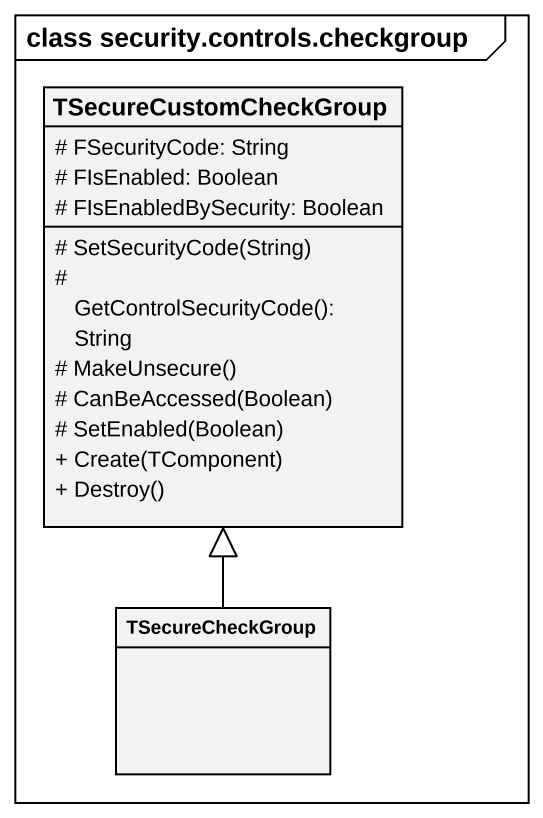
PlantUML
@startuml
mainframe class security.controls.checkgroup
hide circle
hide empty members
skinparam classAttributeIconSize 0
class TSecureCustomCheckGroup {
  # FSecurityCode: String
  # FIsEnabled: Boolean
  # FIsEnabledBySecurity: Boolean
  # SetSecurityCode(String)
  # GetControlSecurityCode(): String
  # MakeUnsecure()
  # CanBeAccessed(Boolean)
  # SetEnabled(Boolean)
  + Create(TComponent)
  + Destroy()
}
class TSecureCheckGroup
TSecureCheckGroup -up-|> TSecureCustomCheckGroup
@enduml
